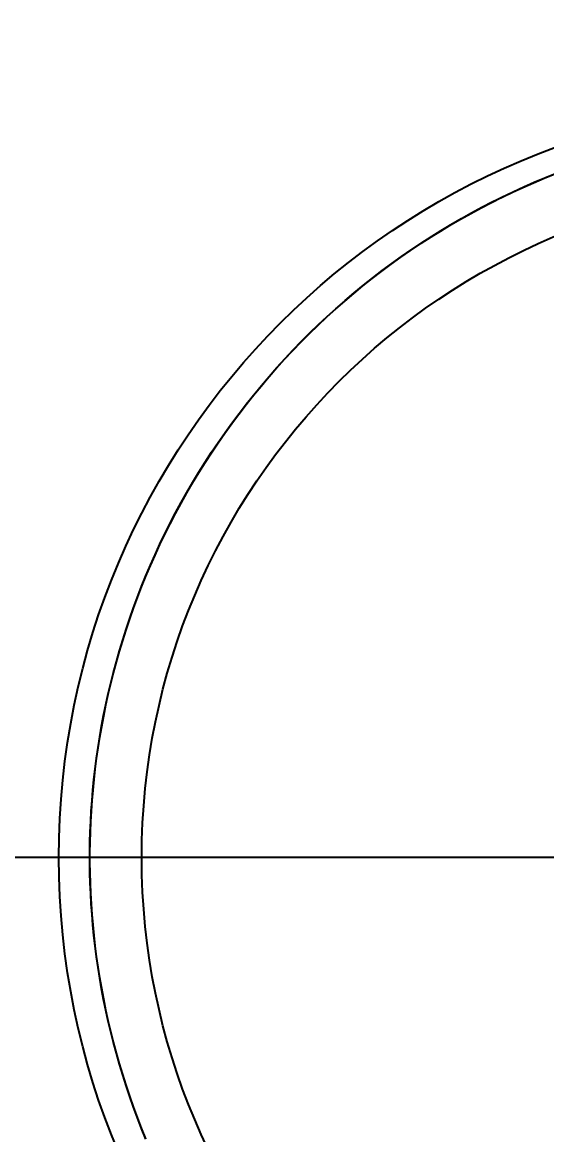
# Model space of a CAD drawing. Header units: millimetres. Extents: x 0 to 3800, y -67 to 2530.
# Drawn here: x 2294.4 to 2326.4, y 1580.2 to 1648.1 of the extents above; entities that cross this region are included whole.
import ezdxf
from ezdxf.lldxf.tags import DXFTag

# ---------------------------------------------------------------- set-up
doc = ezdxf.new("R2010")
doc.units = ezdxf.units.MM
for name, color, linetype in [('내부선 및 부속', 4, 'Continuous'), ('중심선', 1, 'DASHED'), ('치수선', 7, 'Continuous')]:
    doc.layers.add(name, color=color, linetype=linetype)
doc.styles.add('____', font='')
doc.styles.get('____').set_extended_font_data('굴림')
tags = doc.linetypes.add('DASHDOT', pattern=[70, 31, -13, 13, -13]).pattern_tags.tags
tags[10:11] = [DXFTag(74, 4), DXFTag(75, 0), DXFTag(340, '0'), DXFTag(46, 0.0), DXFTag(50, 0.0), DXFTag(44, 0.0), DXFTag(45, 0.0)]
tags[8:9] = [DXFTag(74, 4), DXFTag(75, 0), DXFTag(340, '0'), DXFTag(46, 0.0), DXFTag(50, 0.0), DXFTag(44, 0.0), DXFTag(45, 0.0)]
tags[6:7] = [DXFTag(74, 4), DXFTag(75, 0), DXFTag(340, '0'), DXFTag(46, 0.0), DXFTag(50, 0.0), DXFTag(44, 0.0), DXFTag(45, 0.0)]
tags[4:5] = [DXFTag(74, 4), DXFTag(75, 0), DXFTag(340, '0'), DXFTag(46, 0.0), DXFTag(50, 0.0), DXFTag(44, 0.0), DXFTag(45, 0.0)]
tags = doc.linetypes.add('DASHED', pattern=[25.72, 12.86, -12.86]).pattern_tags.tags
tags[6:7] = [DXFTag(74, 4), DXFTag(75, 0), DXFTag(340, '0'), DXFTag(46, 0.0), DXFTag(50, 0.0), DXFTag(44, 0.0), DXFTag(45, 0.0)]
tags[4:5] = [DXFTag(74, 4), DXFTag(75, 0), DXFTag(340, '0'), DXFTag(46, 0.0), DXFTag(50, 0.0), DXFTag(44, 0.0), DXFTag(45, 0.0)]
doc.dimstyles.new('MSADIM', dxfattribs={"dimtxt": 33, "dimasz": 17, "dimexe": 10, "dimexo": 7.5, "dimgap": 10, "dimtad": 0, "dimtih": 1, "dimtoh": 1, "dimdec": 0, "dimzin": 1, "dimdsep": 46, "dimtxsty": '____', "dimcen": 11.25, "dimadec": 0, "dimazin": 0, "dimtfac": 1, "dimtdec": 0, "dimtix": 1, "dimtmove": 0, "dimatfit": 3, "dimfxl": 1, "dimtolj": 1, "dimtzin": 1, "dimarcsym": 0})

# ---------------------------------------------------------------- blocks, each defined once
blk = doc.blocks.new('*D16')
at = {"layer": '치수선', "color": 0, "linetype": 'Continuous', "lineweight": -2, "transparency": 16777216}
for p, q in [((2247.801, 1789.629), (2247.801, 1877.568)), ((2927.801, 1604.629), (2927.801, 1877.568)), ((2264.801, 1867.568), (2550.521, 1867.568)), ((2910.801, 1867.568), (2625.082, 1867.568))]:
    blk.add_line(p, q, dxfattribs=at)
at = {"layer": '치수선', "color": 0, "linetype": 'Continuous', "transparency": 16777216}
for points in [[(2264.801, 1870.401), (2264.801, 1864.734), (2247.801, 1867.568)], [(2910.801, 1870.401), (2910.801, 1864.734), (2927.801, 1867.568)]]:
    blk.add_solid(points, dxfattribs=at)
at = {"layer": '치수선', "color": 0, "linetype": 'Continuous', "transparency": 16777216, "insert": (2587.801, 1867.568), "char_height": 25, "attachment_point": 5, "style": '____'}
blk.add_mtext('\\A1;680', dxfattribs=at)

msp = doc.modelspace()

# ---------------------------------------------------------------- linework, layer by layer
at = {"layer": '내부선 및 부속', "linetype": 'Continuous', "flags": 128}
for points in [[(2301.918, 1579.928), (2301.654, 1580.578), (2301.402, 1581.23), (2301.16, 1581.884), (2300.929, 1582.539), (2300.709, 1583.195), (2300.501, 1583.852), (2300.303, 1584.51), (2300.115, 1585.168), (2299.939, 1585.826), (2299.773, 1586.484), (2299.618, 1587.142), (2299.473, 1587.799), (2299.339, 1588.456), (2299.215, 1589.111), (2299.101, 1589.765), (2298.998, 1590.417), (2298.904, 1591.068), (2298.821, 1591.717), (2298.747, 1592.364), (2298.683, 1593.009), (2298.628, 1593.651), (2298.583, 1594.29), (2298.548, 1594.926), (2298.521, 1595.56), (2298.503, 1596.19), (2298.495, 1596.817), (2298.495, 1597.441), (2298.503, 1598.068), (2298.521, 1598.699), (2298.548, 1599.332), (2298.583, 1599.969), (2298.628, 1600.608), (2298.683, 1601.25), (2298.747, 1601.895), (2298.821, 1602.541), (2298.904, 1603.19), (2298.998, 1603.841), (2299.101, 1604.494), (2299.215, 1605.148), (2299.339, 1605.803), (2299.473, 1606.459), (2299.618, 1607.117), (2299.773, 1607.774), (2299.939, 1608.432), (2300.115, 1609.091), (2300.303, 1609.749), (2300.501, 1610.407), (2300.709, 1611.064), (2300.929, 1611.72), (2301.16, 1612.375), (2301.402, 1613.029), (2301.654, 1613.681), (2301.918, 1614.331), (2302.192, 1614.979), (2302.478, 1615.624), (2302.774, 1616.267), (2303.082, 1616.907), (2303.4, 1617.543), (2303.73, 1618.176), (2304.07, 1618.805), (2304.421, 1619.43), (2304.782, 1620.051), (2305.154, 1620.667), (2305.537, 1621.278), (2305.93, 1621.884), (2306.334, 1622.485), (2306.748, 1623.08), (2307.172, 1623.668), (2307.606, 1624.251), (2308.05, 1624.827), (2308.503, 1625.397), (2308.966, 1625.96), (2309.439, 1626.515), (2309.921, 1627.063), (2310.412, 1627.603), (2310.911, 1628.136), (2311.42, 1628.66), (2311.937, 1629.176), (2312.462, 1629.684), (2312.995, 1630.182), (2313.536, 1630.672), (2314.085, 1631.153), (2314.641, 1631.625), (2314.641, 1631.625), (2315.205, 1632.087), (2315.775, 1632.54), (2316.352, 1632.982), (2316.935, 1633.415), (2317.525, 1633.838), (2318.12, 1634.251), (2318.721, 1634.654), (2319.328, 1635.046), (2319.94, 1635.428), (2320.556, 1635.799), (2321.177, 1636.159), (2321.803, 1636.509), (2322.432, 1636.848), (2323.066, 1637.176), (2323.703, 1637.494), (2324.343, 1637.8), (2324.986, 1638.096), (2325.632, 1638.38), (2326.28, 1638.654), (2326.93, 1638.916)], [(2301.916, 1579.95), (2301.653, 1580.599), (2301.401, 1581.251), (2301.16, 1581.904), (2300.93, 1582.558), (2300.711, 1583.213), (2300.503, 1583.87), (2300.305, 1584.526), (2300.118, 1585.184), (2299.942, 1585.841), (2299.777, 1586.498), (2299.622, 1587.155), (2299.478, 1587.812), (2299.344, 1588.467), (2299.22, 1589.122), (2299.107, 1589.775), (2299.004, 1590.426), (2298.91, 1591.076), (2298.827, 1591.724), (2298.753, 1592.37), (2298.689, 1593.014), (2298.635, 1593.655), (2298.59, 1594.294), (2298.554, 1594.929), (2298.528, 1595.562), (2298.51, 1596.191), (2298.502, 1596.818), (2298.502, 1597.441), (2298.51, 1598.067), (2298.528, 1598.697), (2298.554, 1599.329), (2298.59, 1599.965), (2298.635, 1600.603), (2298.689, 1601.245), (2298.753, 1601.888), (2298.827, 1602.534), (2298.91, 1603.182), (2299.004, 1603.832), (2299.107, 1604.484), (2299.22, 1605.137), (2299.344, 1605.792), (2299.478, 1606.447), (2299.622, 1607.103), (2299.777, 1607.76), (2299.942, 1608.418), (2300.118, 1609.075), (2300.305, 1609.732), (2300.503, 1610.389), (2300.711, 1611.045), (2300.93, 1611.701), (2301.16, 1612.355), (2301.401, 1613.008), (2301.653, 1613.659), (2301.916, 1614.309), (2302.19, 1614.956), (2302.475, 1615.6), (2302.771, 1616.242), (2303.077, 1616.882), (2303.395, 1617.517), (2303.723, 1618.15), (2304.063, 1618.778), (2304.413, 1619.402), (2304.773, 1620.022), (2305.145, 1620.638), (2305.527, 1621.248), (2305.919, 1621.854), (2306.321, 1622.454), (2306.734, 1623.048), (2307.157, 1623.637), (2307.59, 1624.219), (2308.033, 1624.795), (2308.486, 1625.364), (2308.948, 1625.926), (2309.419, 1626.481), (2309.9, 1627.029), (2310.389, 1627.569), (2310.888, 1628.101), (2311.395, 1628.625), (2311.911, 1629.141), (2312.435, 1629.648), (2312.967, 1630.147), (2313.507, 1630.637), (2314.055, 1631.118), (2314.61, 1631.589), (2314.61, 1631.589), (2315.172, 1632.052), (2315.741, 1632.504), (2316.317, 1632.947), (2316.899, 1633.38), (2317.487, 1633.803), (2318.082, 1634.216), (2318.682, 1634.619), (2319.287, 1635.012), (2319.897, 1635.394), (2320.513, 1635.765), (2321.133, 1636.126), (2321.757, 1636.476), (2322.386, 1636.816), (2323.018, 1637.144), (2323.654, 1637.462), (2324.293, 1637.769), (2324.935, 1638.065), (2325.58, 1638.35), (2326.227, 1638.624), (2326.876, 1638.887)]]:
    msp.add_lwpolyline(points, dxfattribs=at)
at = {"layer": '내부선 및 부속', "linetype": 'Continuous'}
for radius in [46.195, 41.136]:
    msp.add_circle((2342.801, 1597.129), radius, dxfattribs=at)
at = {"layer": '중심선', "linetype": 'DASHDOT'}
msp.add_line((2957.801, 1597.129), (2197.801, 1597.129), dxfattribs=at)

# ---------------------------------------------------------------- dimensions: what is measured, and where the dimension line sits
at = {"layer": '치수선', "linetype": 'Continuous'}
dim = msp.add_linear_dim(base=(2927.801, 1867.568), p1=(2247.801, 1782.129), p2=(2927.801, 1597.129), dimstyle='MSADIM', override={"dimtxt": 25}, dxfattribs=at)
dim.commit()
dim.dimension.update_dxf_attribs({"geometry": '*D16', "text_midpoint": (2587.801, 1867.568), "dimtype": 160})

doc.saveas('drawing.dxf')
